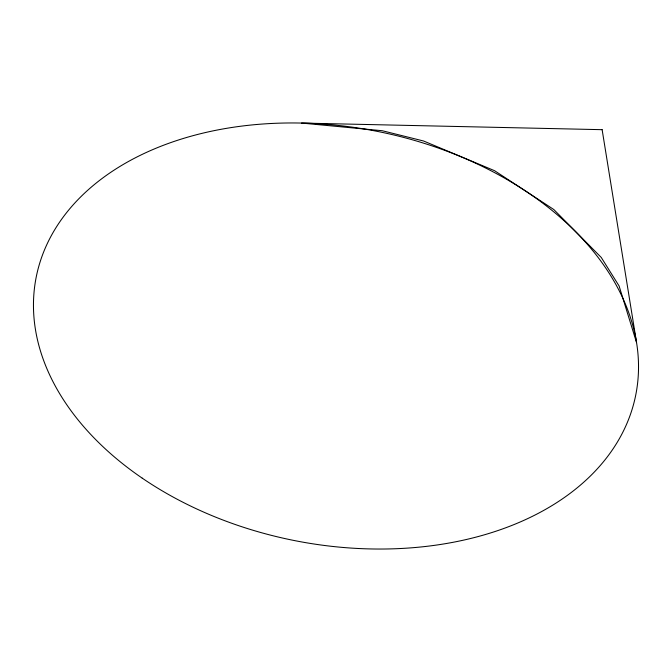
<?xml version="1.0" encoding="UTF-8"?>
<svg xmlns="http://www.w3.org/2000/svg" width="672" height="672" viewBox="0 0 672 672"><rect width="100%" height="100%" fill="white"/><g stroke="black" fill="none" stroke-linecap="round" stroke-linejoin="round"><path stroke-width="1.01" d="M602.129 129.679L301.568 123.068L382.225 130.721L423.595 141.011L494.575 170.705L553.795 209.521L601.247 257.452L619.097 285.97L636.56 342.619L602.129 129.679M142.229 478.153A305.508 208.74 11 0 0 634.082 402.343A305.508 208.74 11 0 0 231.68 127.504A305.508 208.74 11 0 0 142.229 478.153"/></g></svg>
